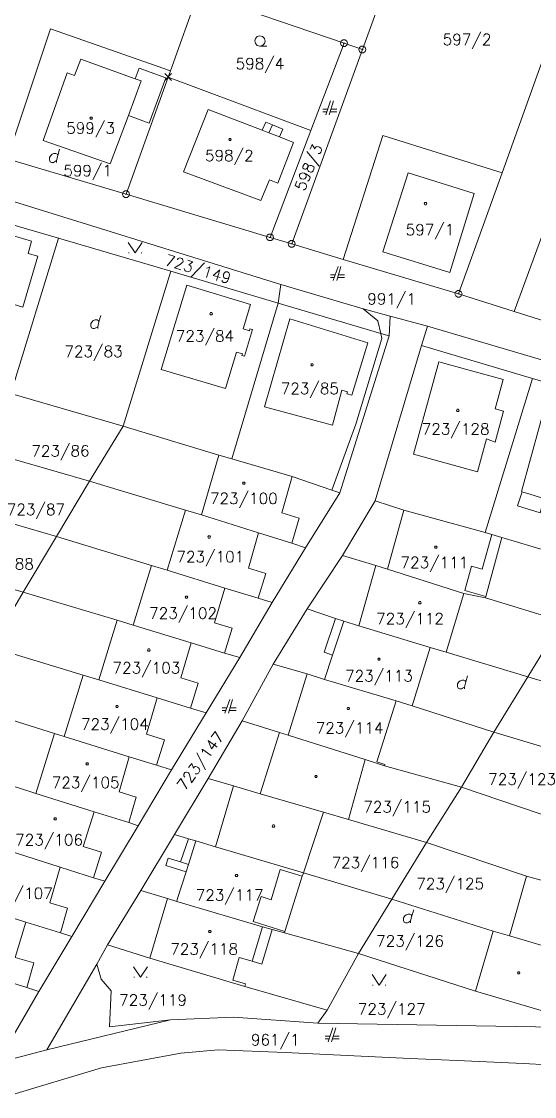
# Model space of a CAD drawing. Extents: x -443817 to 3, y -1171930 to -442383.
# Drawn here: x -442934 to -442860.3, y -1170669.8 to -1170515.4 of the extents above; entities that cross this region are included whole.
import ezdxf
from ezdxf.enums import TextEntityAlignment as Align

# ---------------------------------------------------------------- set-up
doc = ezdxf.new("R2010")
doc.units = 0
doc.header["$LTSCALE"] = 0.5
doc.header["$PDMODE"] = 3
doc.header["$PDSIZE"] = 0.5
for name, color, linetype, lineweight in [('KLADPAR', 7, 'Continuous', 0), ('ZAPPAR', 7, 'Continuous', 0), ('ZNACKY', 7, 'Continuous', 0), ('ZUOB', 7, 'Continuous', 0)]:
    doc.layers.add(name, color=color, linetype=linetype, lineweight=lineweight)
doc.styles.add('ROMANS', font='romans.shx', dxfattribs={"height": 0.2})

# ---------------------------------------------------------------- blocks, each defined once
blk = doc.blocks.new('$5')
at = {"color": 0}
blk.add_line((-0.12, 0), (0.12, 0), dxfattribs=at)
at = {"color": 0, "flags": 128}
blk.add_lwpolyline([(0.15, 0.48), (0.4, 0.3), (0.5, 0.01), (0.4, -0.28), (0.15, -0.46), (-0.16, -0.46), (-0.41, -0.28), (-0.51, 0.01), (-0.41, 0.3), (-0.16, 0.48), (0.15, 0.48)], dxfattribs=at)
blk = doc.blocks.new('$45')
at = {"color": 0, "flags": 128}
blk.add_lwpolyline([(0.09, 0.15), (0.18, 0), (0.09, -0.15), (-0.09, -0.15), (-0.18, 0), (-0.09, 0.15), (0.09, 0.15)], dxfattribs=at)
blk = doc.blocks.new('$432')
at = {"color": 0}
for p, q in [((0.1, 2), (-0.6, 0)), ((-0.1, 0), (0.5, 2)), ((-0.32, 0.8), (-1, 0.8)), ((-1, 0.4), (-0.46, 0.4)), ((0.02, 0.4), (1, 0.4)), ((1, 0.8), (0.14, 0.8))]:
    blk.add_line(p, q, dxfattribs=at)
blk = doc.blocks.new('$30')
at = {"color": 0, "flags": 128}
blk.add_lwpolyline([(0, 0), (-0.38, 0.1), (-0.65, 0.37), (-0.75, 0.74), (-0.65, 1.11), (-0.38, 1.38), (-0.01, 1.48), (0.36, 1.38), (0.63, 1.11), (0.73, 0.73), (0.63, 0.35), (0.36, 0.08), (-0.02, -0.02), (0.98, -0.02)], dxfattribs=at)
blk = doc.blocks.new('$431')
at = {"color": 0}
blk.add_line((0.63, 0.99), (0.9, 1.89), dxfattribs=at)
at = {"color": 0, "flags": 128}
blk.add_lwpolyline([(0.45, 0), (0.45, 0.27), (0.63, 0.99), (0.54, 1.17), (0.36, 1.26), (0.09, 1.26), (-0.18, 1.17), (-0.36, 0.99), (-0.54, 0.72), (-0.54, 0.36), (-0.45, 0.09), (-0.27, 0), (0, 0), (0.18, 0.09), (0.45, 0.27)], dxfattribs=at)
blk = doc.blocks.new('$40')
at = {"color": 0}
for p, q in [((-0.95, 0), (-0.85, 0)), ((0.85, 0), (0.95, 0))]:
    blk.add_line(p, q, dxfattribs=at)
at = {"color": 0, "flags": 128}
blk.add_lwpolyline([(-1, 1.5), (0, 0), (1, 1.5)], dxfattribs=at)

msp = doc.modelspace()

# ---------------------------------------------------------------- linework, layer by layer
at = {"layer": 'KLADPAR', "color": 7, "linetype": 'Continuous', "flags": 128}
for points in [[(-442908.58, -1170511.36), (-442912.57, -1170522.48), (-442929.78, -1170516.48), (-442936, -1170535.13), (-442942.96, -1170533.05), (-442942.82, -1170532.66), (-442922.6, -1170478.33), (-442899.05, -1170484.81), (-442908.58, -1170511.36)], [(-442890.93, -1170487.21), (-442874.88, -1170491.58), (-442885.01, -1170519.44), (-442887.65, -1170518.53), (-442908.58, -1170511.36), (-442899.05, -1170484.81), (-442890.93, -1170487.21)], [(-442850.91, -1170498), (-442864.96, -1170537.14), (-442882.09, -1170531.77), (-442887.76, -1170549.58), (-442895.16, -1170547.37), (-442885.01, -1170519.44), (-442874.88, -1170491.58), (-442872.35, -1170492.29), (-442852.87, -1170497.4), (-442850.91, -1170498)], [(-442826.96, -1170504.94), (-442837.43, -1170533.63), (-442841.02, -1170544.02), (-442856.36, -1170538.43), (-442863.24, -1170557.07), (-442871.21, -1170554.54), (-442864.96, -1170537.14), (-442850.91, -1170498), (-442833.84, -1170503.2), (-442826.96, -1170504.94)], [(-442892.43, -1170531.07), (-442912.9, -1170523.4), (-442912.57, -1170522.48), (-442908.58, -1170511.36), (-442887.65, -1170518.53), (-442892.43, -1170531.07)], [(-442912.9, -1170523.4), (-442918.95, -1170540.24), (-442936, -1170535.13), (-442929.78, -1170516.48), (-442912.57, -1170522.48), (-442912.9, -1170523.4)], [(-442887.65, -1170518.53), (-442885.01, -1170519.44), (-442895.16, -1170547.37), (-442898.28, -1170546.43), (-442892.43, -1170531.07), (-442887.65, -1170518.53)], [(-442925.45, -1170520.82), (-442926.35, -1170523.18), (-442927.4, -1170522.81), (-442930.83, -1170532.52), (-442921.21, -1170535.88), (-442918.62, -1170528.91), (-442915.61, -1170530), (-442913.26, -1170523.49), (-442917.08, -1170522.11), (-442917.63, -1170523.65), (-442925.45, -1170520.82)], [(-442926.35, -1170523.18), (-442925.45, -1170520.82), (-442917.63, -1170523.65), (-442917.08, -1170522.11), (-442913.26, -1170523.49), (-442915.61, -1170530), (-442918.62, -1170528.91), (-442921.21, -1170535.88), (-442930.83, -1170532.52), (-442927.4, -1170522.81), (-442926.35, -1170523.18)], [(-442881.02, -1170557.75), (-442881.19, -1170560.57), (-442882.38, -1170560.22), (-442897.11, -1170555.86), (-442912.51, -1170551.3), (-442928.67, -1170546.52), (-442941.65, -1170542.74), (-442940.56, -1170539.62), (-442896.74, -1170553.21), (-442884.88, -1170556.69), (-442881.02, -1170557.75)], [(-442935.5, -1170568.86), (-442947.37, -1170565.43), (-442951.1, -1170564.42), (-442941.65, -1170542.74), (-442928.67, -1170546.52), (-442935.5, -1170568.86)], [(-442912.51, -1170551.3), (-442919.37, -1170573.53), (-442935.37, -1170568.9), (-442935.5, -1170568.86), (-442928.67, -1170546.52), (-442912.51, -1170551.3)], [(-442919.37, -1170573.53), (-442912.51, -1170551.3), (-442897.11, -1170555.86), (-442903.76, -1170578.25), (-442905.62, -1170577.72), (-442919.37, -1170573.53)], [(-442903.76, -1170578.25), (-442897.11, -1170555.86), (-442882.38, -1170560.22), (-442881.19, -1170560.57), (-442888.27, -1170583.11), (-442889.38, -1170582.72), (-442895.09, -1170580.78), (-442903.76, -1170578.25)], [(-442812.43, -1170577.83), (-442813.25, -1170580.55), (-442829.21, -1170575.91), (-442844.7, -1170571.41), (-442860.58, -1170566.71), (-442876.54, -1170561.98), (-442875.67, -1170559.2), (-442812.43, -1170577.83)], [(-442867.41, -1170588.83), (-442879.08, -1170585.59), (-442883.18, -1170584.28), (-442876.54, -1170561.98), (-442860.58, -1170566.71), (-442867.41, -1170588.83)], [(-442935.5, -1170568.86), (-442935.37, -1170568.9), (-442919.37, -1170573.53), (-442924.21, -1170581.45), (-442938.15, -1170577.44), (-442940.2, -1170576.85), (-442950.04, -1170574.03), (-442952.67, -1170573.27), (-442956.08, -1170572.29), (-442951.1, -1170564.42), (-442947.37, -1170565.43), (-442935.5, -1170568.86)], [(-442851.5, -1170593.57), (-442865, -1170589.52), (-442866.44, -1170589.12), (-442867.41, -1170588.83), (-442860.58, -1170566.71), (-442844.7, -1170571.41), (-442851.5, -1170593.57)], [(-442956.08, -1170572.29), (-442952.67, -1170573.27), (-442950.04, -1170574.03), (-442940.2, -1170576.85), (-442938.15, -1170577.44), (-442924.21, -1170581.45), (-442928.94, -1170589.38), (-442942.71, -1170585.38), (-442944.75, -1170584.79), (-442955.03, -1170581.8), (-442957.04, -1170581.21), (-442960.67, -1170580.16), (-442959.56, -1170578.26), (-442956.08, -1170572.29)], [(-442889.38, -1170582.72), (-442888.27, -1170583.11), (-442893.16, -1170591), (-442895.13, -1170590.37), (-442899.95, -1170588.87), (-442908.12, -1170586.29), (-442910.39, -1170585.63), (-442924.21, -1170581.45), (-442919.37, -1170573.53), (-442905.62, -1170577.72), (-442903.76, -1170578.25), (-442895.09, -1170580.78), (-442889.38, -1170582.72)], [(-442960.67, -1170580.16), (-442957.04, -1170581.21), (-442955.03, -1170581.8), (-442944.75, -1170584.79), (-442942.71, -1170585.38), (-442928.94, -1170589.38), (-442933.72, -1170597.38), (-442947.31, -1170593.41), (-442949.73, -1170592.7), (-442959.47, -1170589.86), (-442962.08, -1170589.1), (-442965.54, -1170588.09), (-442960.67, -1170580.16)], [(-442895.13, -1170590.37), (-442893.16, -1170591), (-442897.96, -1170598.85), (-442899.96, -1170598.27), (-442904.78, -1170596.79), (-442913.05, -1170594.25), (-442915.29, -1170593.56), (-442928.94, -1170589.38), (-442924.21, -1170581.45), (-442910.39, -1170585.63), (-442908.12, -1170586.29), (-442899.95, -1170588.87), (-442895.13, -1170590.37)], [(-442856.37, -1170601.54), (-442867.32, -1170598.22), (-442870.43, -1170597.56), (-442881.42, -1170594.07), (-442883.09, -1170593.54), (-442887.85, -1170592.13), (-442883.18, -1170584.28), (-442879.08, -1170585.59), (-442867.41, -1170588.83), (-442866.44, -1170589.12), (-442865, -1170589.52), (-442851.5, -1170593.57), (-442856.37, -1170601.54)], [(-442965.54, -1170588.09), (-442962.08, -1170589.1), (-442959.47, -1170589.86), (-442949.73, -1170592.7), (-442947.31, -1170593.41), (-442933.72, -1170597.38), (-442938.38, -1170605.31), (-442952.22, -1170601.16), (-442954.4, -1170600.51), (-442964.43, -1170597.5), (-442966.76, -1170596.8), (-442970.15, -1170595.78), (-442965.54, -1170588.09)], [(-442899.96, -1170598.27), (-442897.96, -1170598.85), (-442902.61, -1170606.76), (-442904.81, -1170606.13), (-442909.61, -1170604.66), (-442917.91, -1170602.11), (-442920.24, -1170601.4), (-442933.72, -1170597.38), (-442928.94, -1170589.38), (-442915.29, -1170593.56), (-442913.05, -1170594.25), (-442904.78, -1170596.79), (-442899.96, -1170598.27)], [(-442867.32, -1170598.22), (-442856.37, -1170601.54), (-442861.26, -1170609.53), (-442872.99, -1170606.01), (-442875.26, -1170605.32), (-442885.53, -1170602.2), (-442887.68, -1170601.56), (-442888.87, -1170601.16), (-442892.95, -1170599.78), (-442887.85, -1170592.13), (-442883.09, -1170593.54), (-442881.42, -1170594.07), (-442870.43, -1170597.56), (-442867.32, -1170598.22)], [(-442904.81, -1170606.13), (-442902.61, -1170606.76), (-442907.43, -1170614.7), (-442909.68, -1170614.05), (-442914.47, -1170612.58), (-442922.88, -1170610), (-442925.13, -1170609.31), (-442938.38, -1170605.31), (-442933.72, -1170597.38), (-442920.24, -1170601.4), (-442917.91, -1170602.11), (-442909.61, -1170604.66), (-442904.81, -1170606.13)], [(-442875.26, -1170605.32), (-442872.99, -1170606.01), (-442861.26, -1170609.53), (-442866.13, -1170617.49), (-442877.88, -1170613.7), (-442880.18, -1170612.98), (-442890.47, -1170609.95), (-442892.95, -1170609.13), (-442897.83, -1170607.72), (-442892.95, -1170599.78), (-442888.87, -1170601.16), (-442887.68, -1170601.56), (-442885.53, -1170602.2), (-442875.26, -1170605.32)], [(-442909.68, -1170614.05), (-442907.43, -1170614.7), (-442912.44, -1170622.93), (-442914.58, -1170622.26), (-442918.49, -1170621.03), (-442927.83, -1170618.11), (-442929.22, -1170617.68), (-442943.26, -1170613.27), (-442938.38, -1170605.31), (-442925.13, -1170609.31), (-442922.88, -1170610), (-442914.47, -1170612.58), (-442909.68, -1170614.05)], [(-442877.88, -1170613.7), (-442866.13, -1170617.49), (-442870.77, -1170625.4), (-442881.84, -1170622.31), (-442882.98, -1170621.95), (-442884.6, -1170621.44), (-442895.68, -1170617.93), (-442896.91, -1170617.55), (-442902.3, -1170615.88), (-442897.83, -1170607.72), (-442892.95, -1170609.13), (-442890.47, -1170609.95), (-442880.18, -1170612.98), (-442877.88, -1170613.7)], [(-442866.13, -1170617.49), (-442861.26, -1170609.53), (-442829.65, -1170619), (-442834.41, -1170626.98), (-442841.53, -1170624.85), (-442850.82, -1170622.07), (-442853.68, -1170621.21), (-442866.13, -1170617.49)], [(-442914.58, -1170622.26), (-442912.44, -1170622.93), (-442917.21, -1170630.93), (-442918.56, -1170630.49), (-442923.53, -1170628.93), (-442931.91, -1170626.29), (-442934.25, -1170625.56), (-442948.11, -1170621.18), (-442943.26, -1170613.27), (-442929.22, -1170617.68), (-442927.83, -1170618.11), (-442918.49, -1170621.03), (-442914.58, -1170622.26)], [(-442882.98, -1170621.95), (-442881.84, -1170622.31), (-442870.77, -1170625.4), (-442875.82, -1170633.35), (-442887.03, -1170630.06), (-442890.62, -1170629), (-442899.68, -1170626.34), (-442903.5, -1170625.22), (-442907.18, -1170624.14), (-442902.3, -1170615.88), (-442896.91, -1170617.55), (-442895.68, -1170617.93), (-442884.6, -1170621.44), (-442882.98, -1170621.95)], [(-442850.82, -1170622.07), (-442841.53, -1170624.85), (-442834.41, -1170626.98), (-442839.4, -1170635.14), (-442841.43, -1170634.58), (-442846.19, -1170633.22), (-442854, -1170630.98), (-442855.7, -1170630.5), (-442856.79, -1170630.14), (-442870.77, -1170625.4), (-442866.13, -1170617.49), (-442853.68, -1170621.21), (-442850.82, -1170622.07)], [(-442918.56, -1170630.49), (-442917.21, -1170630.93), (-442922, -1170638.89), (-442923.63, -1170638.4), (-442928.42, -1170636.88), (-442936.95, -1170634.15), (-442939.24, -1170633.43), (-442953, -1170629.16), (-442948.11, -1170621.18), (-442934.25, -1170625.56), (-442931.91, -1170626.29), (-442923.53, -1170628.93), (-442918.56, -1170630.49)], [(-442907.18, -1170624.14), (-442903.5, -1170625.22), (-442899.68, -1170626.34), (-442890.62, -1170629), (-442887.03, -1170630.06), (-442875.82, -1170633.35), (-442880.78, -1170641.47), (-442893.48, -1170637.71), (-442906.12, -1170633.96), (-442908.93, -1170633.13), (-442910, -1170632.81), (-442911.99, -1170632.22), (-442907.18, -1170624.14)], [(-442855.7, -1170630.5), (-442854, -1170630.98), (-442846.19, -1170633.22), (-442841.43, -1170634.58), (-442839.4, -1170635.14), (-442844.17, -1170643.06), (-442845.88, -1170642.63), (-442850.81, -1170641.22), (-442858.17, -1170639.11), (-442861.44, -1170638.17), (-442875.82, -1170633.35), (-442870.77, -1170625.4), (-442856.79, -1170630.14), (-442855.7, -1170630.5)], [(-442923.63, -1170638.4), (-442922, -1170638.89), (-442926.73, -1170646.84), (-442928.35, -1170646.34), (-442933.32, -1170644.78), (-442941.98, -1170642.05), (-442944.12, -1170641.37), (-442957.93, -1170637.2), (-442953, -1170629.16), (-442939.24, -1170633.43), (-442936.95, -1170634.15), (-442928.42, -1170636.88), (-442923.63, -1170638.4)], [(-442911.99, -1170632.22), (-442910, -1170632.81), (-442908.93, -1170633.13), (-442906.12, -1170633.96), (-442893.48, -1170637.71), (-442880.78, -1170641.47), (-442885.56, -1170649.28), (-442896.21, -1170646.33), (-442897.96, -1170645.85), (-442899.34, -1170645.44), (-442911.67, -1170641.8), (-442913.01, -1170641.4), (-442916.83, -1170640.23), (-442911.99, -1170632.22)], [(-442858.17, -1170639.11), (-442850.81, -1170641.22), (-442845.88, -1170642.63), (-442844.17, -1170643.06), (-442849.09, -1170651.11), (-442850.87, -1170650.59), (-442855.82, -1170649.13), (-442863.9, -1170646.76), (-442866.22, -1170646.08), (-442880.78, -1170641.47), (-442875.82, -1170633.35), (-442861.44, -1170638.17), (-442858.17, -1170639.11)], [(-442928.35, -1170646.34), (-442926.73, -1170646.84), (-442931.45, -1170654.73), (-442933.2, -1170654.19), (-442938.02, -1170652.67), (-442946.8, -1170649.9), (-442949.14, -1170649.16), (-442951.08, -1170648.58), (-442962.75, -1170645.05), (-442957.93, -1170637.2), (-442944.12, -1170641.37), (-442941.98, -1170642.05), (-442933.32, -1170644.78), (-442928.35, -1170646.34)], [(-442897.96, -1170645.85), (-442896.21, -1170646.33), (-442885.56, -1170649.28), (-442890.06, -1170657.45), (-442901.89, -1170654.02), (-442915.55, -1170649.98), (-442921.63, -1170648.03), (-442916.83, -1170640.23), (-442913.01, -1170641.4), (-442911.67, -1170641.8), (-442899.34, -1170645.44), (-442897.96, -1170645.85)], [(-442863.9, -1170646.76), (-442855.82, -1170649.13), (-442850.87, -1170650.59), (-442849.09, -1170651.11), (-442853.61, -1170658.73), (-442855.77, -1170658.55), (-442868.77, -1170654.71), (-442885.56, -1170649.28), (-442880.78, -1170641.47), (-442866.22, -1170646.08), (-442863.9, -1170646.76)], [(-442933.2, -1170654.19), (-442931.45, -1170654.73), (-442936.06, -1170662.68), (-442938.19, -1170662.19), (-442951.88, -1170657.88), (-442953.66, -1170657.36), (-442967.79, -1170653.21), (-442962.75, -1170645.05), (-442951.08, -1170648.58), (-442949.14, -1170649.16), (-442946.8, -1170649.9), (-442938.02, -1170652.67), (-442933.2, -1170654.19)], [(-442901.89, -1170654.02), (-442890.06, -1170657.45), (-442891.42, -1170659.31), (-442903.53, -1170658.45), (-442912.56, -1170658.81), (-442921.32, -1170659.81), (-442921.11, -1170654.64), (-442922.54, -1170653), (-442923.15, -1170650.83), (-442921.63, -1170648.03), (-442915.55, -1170649.98), (-442901.89, -1170654.02)], [(-442868.77, -1170654.71), (-442855.77, -1170658.55), (-442853.61, -1170658.73), (-442854.46, -1170659.92), (-442891.42, -1170659.31), (-442890.06, -1170657.45), (-442885.56, -1170649.28), (-442868.77, -1170654.71)]]:
    msp.add_lwpolyline(points, close=True, dxfattribs=at)
for points in [[(-442936, -1170535.13), (-442918.95, -1170540.24), (-442898.28, -1170546.43), (-442895.16, -1170547.37), (-442887.76, -1170549.58), (-442871.21, -1170554.54), (-442871.21, -1170554.54), (-442863.24, -1170557.07), (-442847.28, -1170562.1)], [(-442812.43, -1170577.83), (-442875.67, -1170559.2), (-442881.02, -1170557.75), (-442884.88, -1170556.69), (-442896.74, -1170553.21), (-442940.56, -1170539.62)], [(-442936.06, -1170662.68), (-442931.45, -1170654.73), (-442926.73, -1170646.84), (-442922, -1170638.89), (-442917.21, -1170630.93), (-442912.44, -1170622.93), (-442907.43, -1170614.7), (-442907.43, -1170614.7), (-442902.61, -1170606.76), (-442897.96, -1170598.85), (-442893.16, -1170591), (-442888.27, -1170583.11), (-442881.19, -1170560.57), (-442881.02, -1170557.75), (-442875.67, -1170559.2), (-442876.54, -1170561.98), (-442883.18, -1170584.28), (-442887.85, -1170592.13), (-442892.95, -1170599.78), (-442897.83, -1170607.72), (-442902.3, -1170615.88), (-442907.18, -1170624.14), (-442911.99, -1170632.22), (-442916.83, -1170640.23), (-442921.63, -1170648.03), (-442923.15, -1170650.83), (-442922.54, -1170653), (-442921.11, -1170654.64), (-442921.32, -1170659.81), (-442912.56, -1170658.81), (-442930.31, -1170663.12), (-442937.65, -1170665.06)], [(-442937.65, -1170665.06), (-442930.31, -1170663.12), (-442912.56, -1170658.81), (-442903.53, -1170658.45), (-442891.42, -1170659.31), (-442891.42, -1170659.31), (-442854.46, -1170659.92)], [(-442851.17, -1170665.68), (-442861.95, -1170665.11), (-442871.43, -1170664.66), (-442878.16, -1170664.35), (-442885.17, -1170664.02), (-442896.11, -1170663.52), (-442905.72, -1170663.13), (-442911.06, -1170663.59), (-442922.49, -1170665.7), (-442936.15, -1170669.83)], [(-442936.15, -1170669.83), (-442922.49, -1170665.7), (-442911.06, -1170663.59), (-442905.72, -1170663.13), (-442896.11, -1170663.52), (-442885.17, -1170664.02), (-442878.16, -1170664.35), (-442871.43, -1170664.66), (-442861.95, -1170665.11), (-442851.17, -1170665.68)]]:
    msp.add_lwpolyline(points, dxfattribs=at)
at = {"layer": 'KLADPAR', "color": 7, "linetype": 'Continuous'}
msp.add_point((-442912.9, -1170523.4), dxfattribs=at)
for points in [[(-442892.43, -1170531.07), (-442898.28, -1170546.43), (-442918.95, -1170540.24), (-442912.9, -1170523.4)], [(-442864.96, -1170537.14), (-442871.21, -1170554.54), (-442887.76, -1170549.58), (-442882.09, -1170531.77)], [(-442841.02, -1170544.02), (-442847.28, -1170562.1), (-442863.24, -1170557.07), (-442856.36, -1170538.43)], [(-442861.26, -1170609.53), (-442856.37, -1170601.54), (-442824.86, -1170611.1), (-442829.65, -1170619)]]:
    msp.add_3dface(points, dxfattribs=at)
at = {"layer": 'ZAPPAR', "color": 7, "linetype": 'Continuous'}
for p, q in [((-442898.45, -1170531.41), (-442897.94, -1170530.27)), ((-442897.11, -1170555.86), (-442896.74, -1170553.21)), ((-442905.62, -1170577.72), (-442908.12, -1170586.29)), ((-442910.39, -1170585.63), (-442913.05, -1170594.25)), ((-442879.08, -1170585.59), (-442881.42, -1170594.07)), ((-442865, -1170589.52), (-442867.27, -1170598.02)), ((-442915.29, -1170593.56), (-442917.91, -1170602.11)), ((-442883.09, -1170593.54), (-442885.53, -1170602.2)), ((-442870.43, -1170597.56), (-442872.99, -1170606.01)), ((-442920.24, -1170601.4), (-442922.88, -1170610)), ((-442875.26, -1170605.32), (-442877.88, -1170613.7)), ((-442925.13, -1170609.31), (-442927.83, -1170618.11)), ((-442892.95, -1170609.13), (-442895.68, -1170617.93)), ((-442929.22, -1170617.68), (-442931.91, -1170626.29)), ((-442896.91, -1170617.55), (-442899.68, -1170626.34)), ((-442884.6, -1170621.44), (-442887.03, -1170630.06)), ((-442903.5, -1170625.22), (-442906.12, -1170633.96)), ((-442890.62, -1170629), (-442893.48, -1170637.71)), ((-442910, -1170632.81), (-442911.11, -1170636.14)), ((-442908.93, -1170633.13), (-442910, -1170636.5)), ((-442861.44, -1170638.17), (-442863.9, -1170646.76)), ((-442913.01, -1170641.4), (-442915.55, -1170649.98)), ((-442899.34, -1170645.44), (-442900.82, -1170650.41)), ((-442896.21, -1170646.33), (-442896.14, -1170646.11)), ((-442866.22, -1170646.08), (-442868.77, -1170654.71)), ((-442923.15, -1170650.83), (-442930.31, -1170663.12))]:
    msp.add_line(p, q, dxfattribs=at)
at = {"layer": 'ZAPPAR', "color": 7, "linetype": 'Continuous', "flags": 128}
for points in [[(-442918.62, -1170528.91), (-442916.77, -1170523.96), (-442917.63, -1170523.65)], [(-442899.39, -1170531.05), (-442898.9, -1170529.89), (-442897.94, -1170530.27), (-442896.42, -1170530.87), (-442896.92, -1170532)], [(-442884.88, -1170556.69), (-442882.81, -1170558.39), (-442882.38, -1170560.22)], [(-442882.38, -1170560.22), (-442882.21, -1170560.94), (-442885.97, -1170573.28), (-442889.38, -1170582.72)], [(-442850.14, -1170580.82), (-442847.67, -1170571.96), (-442854.03, -1170570.14), (-442858.3, -1170568.86), (-442862.17, -1170582.93), (-442862.05, -1170582.96)], [(-442895.09, -1170580.78), (-442896.56, -1170585.97), (-442894.08, -1170586.74), (-442895.13, -1170590.37)], [(-442899.95, -1170588.87), (-442901.38, -1170593.92), (-442898.86, -1170594.69), (-442899.96, -1170598.27)], [(-442867.32, -1170598.22), (-442867.27, -1170598.02), (-442870.32, -1170597.17), (-442869.34, -1170593.66), (-442867.83, -1170594.08), (-442866.44, -1170589.12)], [(-442904.78, -1170596.79), (-442906.24, -1170601.78), (-442903.71, -1170602.55), (-442904.81, -1170606.13)], [(-442888.87, -1170601.16), (-442890.49, -1170606.02), (-442889.3, -1170606.42)], [(-442887.68, -1170601.56), (-442889.3, -1170606.42), (-442890.47, -1170609.95)], [(-442909.61, -1170604.66), (-442911.1, -1170609.69), (-442908.58, -1170610.46), (-442909.68, -1170614.05)], [(-442914.47, -1170612.58), (-442916.01, -1170617.79), (-442913.43, -1170618.59), (-442914.58, -1170622.26)], [(-442880.18, -1170612.98), (-442882.93, -1170621.76), (-442881.78, -1170622.12), (-442881.84, -1170622.31)], [(-442918.49, -1170621.03), (-442919.94, -1170626.05), (-442917.48, -1170626.82), (-442918.56, -1170630.49)], [(-442923.53, -1170628.93), (-442925.09, -1170633.9), (-442922.47, -1170634.74), (-442923.63, -1170638.4)], [(-442928.42, -1170636.88), (-442929.9, -1170642), (-442927.35, -1170642.79), (-442928.35, -1170646.34)], [(-442911.67, -1170641.8), (-442911.6, -1170641.55), (-442910.33, -1170637.55)], [(-442893.48, -1170637.71), (-442893.53, -1170637.87), (-442893.64, -1170638.2)], [(-442933.32, -1170644.78), (-442934.86, -1170649.85), (-442932.19, -1170650.65), (-442933.2, -1170654.19)], [(-442897.96, -1170645.85), (-442899.44, -1170650.81), (-442900.82, -1170650.41), (-442902.69, -1170649.86), (-442903.61, -1170653.1), (-442901.78, -1170653.67), (-442901.89, -1170654.02)]]:
    msp.add_lwpolyline(points, dxfattribs=at)
for points in [[(-442907.14, -1170528.05), (-442910.69, -1170537.01), (-442899.61, -1170541.13), (-442898.36, -1170538.18), (-442897.15, -1170538.63), (-442894.9, -1170532.78), (-442896.92, -1170532), (-442898.45, -1170531.41), (-442899.39, -1170531.05), (-442907.14, -1170528.05)], [(-442941.77, -1170544.25), (-442945.96, -1170558.15), (-442936.64, -1170561.13), (-442935.15, -1170556.03), (-442933.76, -1170556.45), (-442931.62, -1170549.11), (-442933.02, -1170548.76), (-442932.51, -1170546.97), (-442941.77, -1170544.25)], [(-442910.24, -1170553.27), (-442913.91, -1170565.39), (-442904.66, -1170568.15), (-442903.11, -1170562.91), (-442902.25, -1170563.17), (-442902.31, -1170563.39), (-442901.93, -1170563.5), (-442900.77, -1170559.68), (-442901.16, -1170559.56), (-442901.24, -1170559.84), (-442902.13, -1170559.57), (-442901.06, -1170556.05), (-442910.24, -1170553.27)], [(-442895.44, -1170558.11), (-442899.09, -1170570.77), (-442889.33, -1170573.4), (-442887.97, -1170568.36), (-442887.16, -1170568.61), (-442887.24, -1170568.9), (-442886.52, -1170569.11), (-442884.25, -1170561.58), (-442895.44, -1170558.11)], [(-442874.06, -1170564.3), (-442877.7, -1170577.56), (-442868.5, -1170580.08), (-442867.2, -1170575.35), (-442865.94, -1170575.82), (-442864.73, -1170571.4), (-442865.94, -1170571.07), (-442864.78, -1170566.85), (-442874.06, -1170564.3)], [(-442862.05, -1170582.96), (-442862.72, -1170585), (-442859.5, -1170586.01), (-442859.28, -1170585.29), (-442856.54, -1170586.11), (-442856.13, -1170584.78), (-442862.05, -1170582.96)], [(-442910.33, -1170637.55), (-442913.23, -1170636.63), (-442912.9, -1170635.58), (-442911.11, -1170636.14), (-442910, -1170636.5), (-442910.33, -1170637.55)], [(-442900.69, -1170644.67), (-442899.57, -1170641.09), (-442898.1, -1170641.56), (-442896.8, -1170637.2), (-442893.64, -1170638.2), (-442896.14, -1170646.11), (-442900.69, -1170644.67)]]:
    msp.add_lwpolyline(points, close=True, dxfattribs=at)
at = {"layer": 'ZAPPAR', "color": 7, "linetype": 'Continuous'}
msp.add_3dface([(-442868.98, -1170540.12), (-442878.44, -1170537.17), (-442882.06, -1170548.5), (-442872.47, -1170551.47)], dxfattribs=at)
at = {"layer": 'ZUOB', "color": 7, "linetype": 'Continuous', "flags": 128}
for points in [[(-442937.65, -1170665.06), (-442930.31, -1170663.12), (-442912.56, -1170658.81), (-442903.53, -1170658.45), (-442891.42, -1170659.31), (-442854.46, -1170659.92), (-442849.26, -1170660.23), (-442842.16, -1170660.48), (-442813.96, -1170661.25), (-442811.97, -1170661.1), (-442788.74, -1170659.28), (-442775.54, -1170658.24), (-442773.23, -1170658.43), (-442769.08, -1170649.9), (-442767.69, -1170647.04), (-442762.74, -1170636.84), (-442745.41, -1170601.16), (-442744.08, -1170598.46), (-442742.15, -1170594.49), (-442737.93, -1170595.9), (-442735.51, -1170596.29)], [(-442854.46, -1170659.92), (-442891.42, -1170659.31), (-442903.53, -1170658.45), (-442912.56, -1170658.81), (-442930.31, -1170663.12), (-442937.65, -1170665.06)]]:
    msp.add_lwpolyline(points, dxfattribs=at)

# ---------------------------------------------------------------- block references
at = {"layer": 'KLADPAR', "color": 7, "linetype": 'Continuous'}
for name, p in [('$30', (-442899.72, -1170518.95)), ('$432', (-442889.68, -1170528.81)), ('$45', (-442923.95, -1170529.32)), ('$45', (-442904.02, -1170532.38)), ('$431', (-442929.39, -1170535.65)), ('$45', (-442875.95, -1170541.58)), ('$40', (-442917.64, -1170548.67)), ('$432', (-442888.59, -1170552.6)), ('$431', (-442923.47, -1170559.53)), ('$45', (-442906.72, -1170557.39)), ('$45', (-442892.24, -1170564.73)), ('$45', (-442871.31, -1170571.27)), ('$45', (-442902.04, -1170581.72)), ('$45', (-442907.01, -1170589.46)), ('$45', (-442874.46, -1170590.92)), ('$45', (-442910.26, -1170598.09)), ('$45', (-442876.77, -1170598.9)), ('$45', (-442915.68, -1170605.7)), ('$45', (-442882.63, -1170607.01)), ('$431', (-442870.8, -1170611.28)), ('$45', (-442920.24, -1170613.8)), ('$432', (-442904.16, -1170614.79)), ('$45', (-442887.04, -1170614.09)), ('$45', (-442924.53, -1170622.05)), ('$45', (-442891.68, -1170623.87)), ('$45', (-442929.12, -1170629.95)), ('$45', (-442897.79, -1170630.98)), ('$45', (-442903.08, -1170638.1)), ('$431', (-442878.55, -1170644.89)), ('$45', (-442906.93, -1170646.14)), ('$40', (-442916.89, -1170652.7)), ('$40', (-442882.6, -1170653.82)), ('$45', (-442862.57, -1170652.05)), ('$432', (-442889.34, -1170661.96))]:
    msp.add_blockref(name, p, dxfattribs=at)
at = {"layer": 'ZNACKY', "color": 7, "linetype": 'Continuous'}
for p in [(-442887.65, -1170518.53), (-442885.01, -1170519.44), (-442918.95, -1170540.24), (-442898.28, -1170546.43), (-442895.16, -1170547.37), (-442871.21, -1170554.54)]:
    msp.add_blockref('$5', p, dxfattribs=at)

# ---------------------------------------------------------------- texts
at = {"layer": 'KLADPAR', "color": 7, "linetype": 'Continuous', "style": 'ROMANS'}
for s, p in [('597/2', (-442869.99, -1170517.2)), ('598/4', (-442899.72, -1170520.67)), ('599/3', (-442924.04, -1170529.92)), ('598/2', (-442904.12, -1170533.88)), ('599/1', (-442924.46, -1170536.04)), ('597/1', (-442875.31, -1170544.53)), ('991/1', (-442880.81, -1170554.47)), ('723/84', (-442907.62, -1170559.79)), ('723/83', (-442923.62, -1170562.01)), ('723/85', (-442892.56, -1170567.33)), ('723/128', (-442871.63, -1170573.15)), ('723/86', (-442928.37, -1170576.3)), ('723/100', (-442902.04, -1170583.12)), ('723/87', (-442931.89, -1170584.71)), ('723/88', (-442936.37, -1170592.53)), ('723/101', (-442906.85, -1170591.5)), ('723/111', (-442874.67, -1170592.33)), ('723/102', (-442910.76, -1170599.61)), ('723/112', (-442878.17, -1170600.4)), ('723/103', (-442916.02, -1170607.46)), ('723/113', (-442882.63, -1170608.61)), ('723/104', (-442920.56, -1170615.54)), ('723/114', (-442886.84, -1170616.09)), ('723/123', (-442862.08, -1170623.45)), ('723/105', (-442924.75, -1170623.93)), ('723/115', (-442880.02, -1170627.43)), ('723/106', (-442930, -1170632.17)), ('723/116', (-442884.57, -1170635.43)), ('723/125', (-442872.41, -1170638.46)), ('723/107', (-442934.34, -1170639.85)), ('723/117', (-442904.08, -1170640.1)), ('723/126', (-442878.17, -1170646.69)), ('723/118', (-442907.73, -1170647.84)), ('723/119', (-442915.07, -1170655.18)), ('723/127', (-442880.8, -1170656.46)), ('961/1', (-442897.52, -1170660.89))]:
    msp.add_text(s, height=1.6, dxfattribs=at).set_placement(p, align=Align.TOP_CENTER)
for s, rotation, p in [('598/3', 67.494, (-442893.47, -1170536.06)), ('723/149', 343.545, (-442908.38, -1170550.21)), ('723/147', 53.973, (-442908.92, -1170621.15))]:
    msp.add_text(s, height=1.6, rotation=rotation, dxfattribs=at).set_placement(p, align=Align.TOP_CENTER)

doc.saveas('drawing.dxf')
